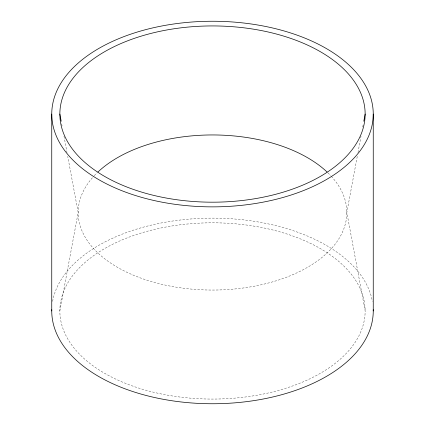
<?xml version="1.0" encoding="UTF-8"?>
<svg xmlns="http://www.w3.org/2000/svg" width="425" height="425" viewBox="0 0 425 425"><rect width="100%" height="100%" fill="white"/><g stroke="black" fill="none" stroke-linecap="round" stroke-linejoin="round"><path stroke-width="0.32" stroke-dasharray="2.12 1.59" d="M59.856 310.941L78.173 212.5L67.74 156.432M357.26 156.432L346.827 212.5L365.144 310.941A152.644 88.129 0 0 1 136.175 387.26A152.644 88.129 0 0 1 136.175 234.621A152.644 88.129 0 0 1 365.144 310.941M357.988 152.522L361.022 136.223M362.722 127.096L363.327 123.84M61.673 123.84L62.278 127.096M63.978 136.223L67.012 152.522M52.604 301.378A160.751 92.809 0 0 1 212.5 218.131A160.751 92.809 0 0 1 372.396 301.378M331.245 176.242A134.327 77.552 0 0 1 212.5 290.052A134.327 77.552 0 0 1 93.755 176.242M94.228 175.732A134.327 77.552 0 0 1 97.027 172.879M327.973 172.879A134.327 77.552 0 0 1 330.772 175.732"/><path stroke-width="0.64" d="M363.811 121.231L365.144 114.059A152.644 88.129 0 0 0 136.175 37.74A152.644 88.129 0 0 0 136.175 190.379A152.644 88.129 0 0 0 365.144 114.059M59.856 114.059L61.189 121.231M373.251 114.059A160.751 92.809 0 0 1 132.122 194.432A160.751 92.809 0 0 1 132.122 33.687A160.751 92.809 0 0 1 373.251 114.059L373.251 310.941M51.749 114.059L51.749 310.941M373.235 309.676A160.751 92.809 0 0 1 212.5 403.75A160.751 92.809 0 0 1 51.765 309.676M97.909 172.035A134.327 77.552 0 0 1 327.091 172.035"/></g></svg>
